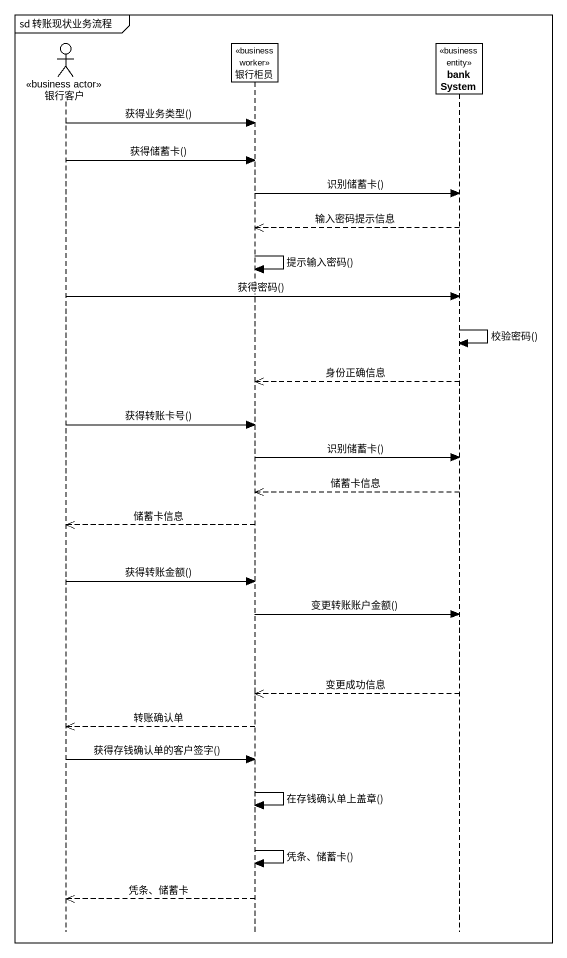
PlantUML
@startuml
mainframe sd 转账现状业务流程
hide footbox
actor 银行客户 <<business actor>>
participant 银行柜员 <<business worker>>
participant bankSystem <<business entity>>

银行客户 -> 银行柜员 : 获得业务类型()
银行客户 -> 银行柜员 : 获得储蓄卡()
银行柜员 -> bankSystem : 识别储蓄卡()
bankSystem -->> 银行柜员 : 输入密码提示信息
银行柜员 -> 银行柜员 : 提示输入密码()
银行客户 -> bankSystem : 获得密码()
bankSystem -> bankSystem : 校验密码()
bankSystem -->> 银行柜员 : 身份正确信息
银行客户 -> 银行柜员 : 获得转账卡号()
银行柜员 -> bankSystem : 识别储蓄卡()
bankSystem -->> 银行柜员 : 储蓄卡信息
银行柜员 -->> 银行客户 : 储蓄卡信息
银行客户 -> 银行柜员 : 获得转账金额()
银行柜员 -> bankSystem : 变更转账账户金额()
bankSystem -->> 银行柜员 : 变更成功信息
银行柜员 -->> 银行客户 : 转账确认单
银行客户 -> 银行柜员 : 获得存钱确认单的客户签字()
银行柜员 -> 银行柜员 : 在存钱确认单上盖章()
银行柜员 -> 银行柜员 : 凭条、储蓄卡()
银行柜员 -->> 银行客户 : 凭条、储蓄卡
@enduml
